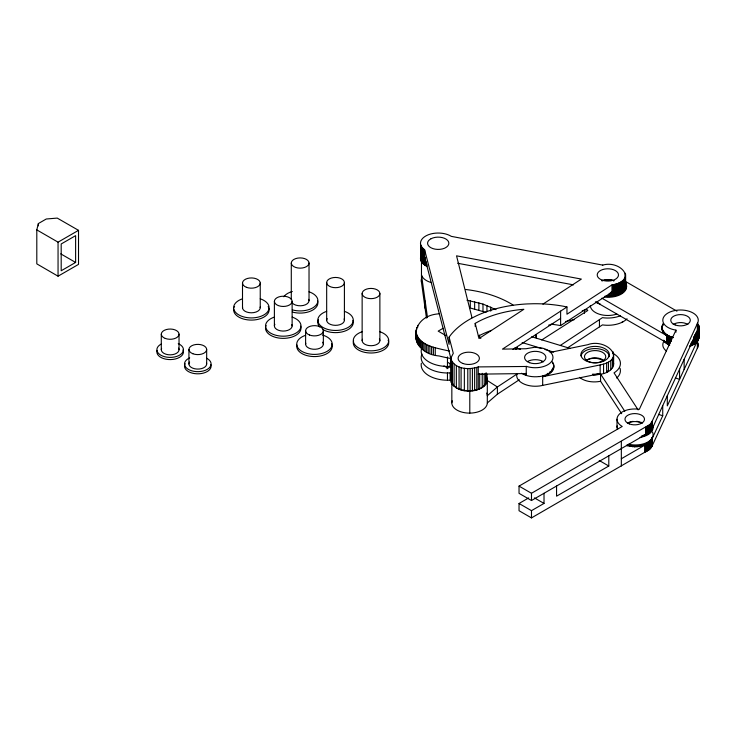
<?xml version="1.0" encoding="UTF-8"?>
<svg xmlns="http://www.w3.org/2000/svg" width="736" height="736" viewBox="0 0 736 736"><rect width="100%" height="100%" fill="white"/><g stroke="black" fill="none" stroke-linecap="round" stroke-linejoin="round"><path stroke-width="1.1" d="M421.342 363.216A26.606 15.364 0 0 0 446.669 380.218L447.46 380.218L447.46 372.977L451.941 372.775M421.342 349.453A26.606 15.364 0 0 0 446.669 366.454L447.46 366.464L447.46 356.942M447.46 380.218L450.147 380.172L450.147 372.922M451.84 402.776L451.84 382.573M469.789 413.108L469.789 390.66M452.208 400.78A17.738 10.24 0 0 0 469.402 413.117L470.562 413.098A17.738 10.24 0 0 0 487.306 402.969L487.306 380.521M602.618 265.153C620.476 259.753 638.278 280.655 611.975 284.896L566.959 314.217L566.959 306.976L563.279 306.222A93.122 53.765 0 0 0 533.25 303.738L527.169 303.931A93.122 53.765 0 0 0 476.992 315.551L472.365 317.832A93.122 53.765 0 0 0 450.864 334.751L449.098 337.134L453.284 353.308L451.03 357.779L451.186 382.232C458.013 396.787 492.356 393.456 486.478 373.051M451.03 357.779L451.186 382.232M550.169 352.388L587.751 344.706C605.434 337.852 628.443 359.159 600.153 364.936L542.68 376.685L543.748 376.344A18.547 10.709 0 0 0 553.178 363.897M592.922 373.906L592.922 374.633C600.861 375.139 613.152 372.876 613.668 363.152M450.625 358.469A127.678 73.72 0 0 1 439.024 355.948C408.149 353.556 407.873 315.808 439.006 313.821M416.042 338.394L416.107 337.226M652.482 427.174L652.446 427.846L652.482 426.448M669.236 336.968C663.909 335.285 659.53 328.67 663.366 323.592L662.106 327.032L662.106 326.306M689.89 345.708C694.664 344.31 700.663 339.995 698.841 334.3M606.216 295.992C613.382 296.258 623.972 294.418 625.591 286.074L625.582 274.537M641.544 435.914L641.544 436.641C646.236 435.482 652.252 432.685 652.446 427.119M36.8 229.89L38.364 223.56L46.248 219.006L57.233 218.095L78.522 230.34L78.522 264.38L58.052 276.193L36.8 263.865L36.8 229.89L58.052 242.162L78.522 230.34M451.03 380.227L451.554 378.24M621.331 458.767L645.555 444.719L639.345 446.485L634.754 446.835L626.916 445.786L626.916 445.059C635.416 447.166 648.499 446.623 652.335 437.202L652.335 445.17M652.335 437.929L652.142 438.582L662.731 415.766L662.731 405.628L697.342 330.758L696.458 332.718M675.961 330.133L639.326 409.317A17.738 10.24 0 0 0 619.381 414.101A17.738 10.24 0 0 0 622.214 426.466L519.036 486.1L519.036 493.341L531.484 500.526L531.484 493.286L650.109 424.332L651.884 421.857L697.682 322.874A17.738 10.24 0 0 0 685.115 310.344A17.738 10.24 0 0 0 663.403 317.593A17.738 10.24 0 0 0 675.961 330.133L675.97 332.203M528.678 497.913L519.036 503.488L519.036 510.729L531.484 517.905L649.502 449.521L651.884 446.485L697.682 347.493A17.738 10.24 0 0 0 698.124 343.51M695.354 342.948L695.354 334.254C698.528 332.166 700.46 327.686 698.216 324.254M662.731 405.628L652.335 428.508M696.937 331.384L696.937 332.111L697.682 330.841A17.738 10.24 0 0 0 698.243 328.863M689.42 346.481L695.299 342.571L697.682 339.535L697.682 347.493M690.405 346.122L694.618 343.841L697.342 340.897L667.304 405.867L667.304 395.729M487.306 402.969L497.389 394.202L519.322 379.721M517.417 373.741L497.389 386.961L487.306 395.729A17.738 10.24 0 0 0 486.744 393.079M560.344 345.414L602.444 317.658A21.997 12.696 0 0 0 620.319 315.808M567.971 347.613L602.444 324.898A21.997 12.696 0 0 0 627.054 318.789M566.959 306.976L502.458 349.122L526.047 348.735L534.86 347.254L542.745 348.211A17.738 10.24 0 0 1 551.062 362.121A17.738 10.24 0 0 1 526.7 366.464L478.253 366.914C469.31 369.996 455.685 369.426 451.186 359.784M512.946 349.508L560.611 318.348M542.929 304.124L581.366 279.082L456.55 255.834L472.015 317.796M550.997 324.19A84.254 48.64 0 0 1 560.611 325.588L611.975 292.137L610.843 292.266L610.843 295.89M541.742 339.958L587.77 310.5L587.126 309.589L582.222 310.675M75.615 262.439L61.189 270.765L61.189 243.975L75.615 235.649L75.615 262.439L60.757 253.865M443.127 328.265L438.178 331.126L446.099 335.699M451.619 365.921L447.792 368.129L443.964 365.921M531.484 500.526L645.555 434.58L642.602 435.638M519.036 503.488L531.484 510.664L544.024 503.424L544.014 493.286M608.792 455.878L608.792 466.017L556.563 496.174L556.563 486.036M621.478 322.561L623.098 321.623M475.217 323.38L478.354 321.614A84.254 48.64 0 0 1 522.459 309.414L523.848 309.313L478.998 338.532L475.217 323.38L475.217 326.49M606.63 371.717L608.442 370.778M539.203 376.602A17.581 10.148 0 0 0 542.68 375.958L543.748 375.618A18.547 10.709 0 0 0 552.368 361.854M600.061 374.118L600.567 374.008L624.79 411.231M621.681 413.696L600.567 381.248L600.061 381.358A17.738 10.24 0 0 1 579.6 377.375M548.706 325.119L553.178 324.162M565.46 321.522L574.402 319.599M517.012 373.538A18.621 10.755 0 0 0 539.203 386.014A17.581 10.148 0 0 0 542.68 385.379L600.153 373.621L596.556 373.952L596.556 374.67M447.46 366.464L451.941 366.261M450.147 380.172L451.941 380.015M447.46 372.977L446.669 372.977A26.606 15.364 0 0 1 421.94 353.998M465.584 289.478C482.19 291.456 498.732 296.13 513.038 304.971M466.964 300.196L482.991 304.06L496.027 309.663M457.672 263.276L573.5 284.86M602.793 265.126L451.297 236.357A17.738 10.24 0 0 0 429.024 234.517L428.048 234.885A17.738 10.24 0 0 0 420.698 244.83L420.716 260.102M485.953 312.358L470.295 308.016L470.295 300.766M416.042 331.154C416.935 342.35 429.723 346.638 439.024 348.708A127.678 73.72 0 0 0 449.641 351.044M673.449 337.64C668.509 336.444 662.29 333.5 661.949 327.713M531.696 336.766L570.188 348.441M522.118 342.544L541.687 348.468M544.944 349.462L553.638 352.093M514.988 347.622L520.481 349.287M675.335 377.936L679.567 379.344L679.567 369.205M658.49 414.359L662.731 415.766M525.706 373.364L526.249 373.548L478.253 374.155L479.706 373.621L479.706 388.829M525.706 374.817L526.249 375.001L526.249 366.307M669.236 344.209L595.93 301.981M663.366 340.51A18.621 10.755 0 0 0 666.577 343.491L669.236 344.926L669.236 336.242M420.596 257.361A17.738 10.24 0 0 0 420.698 260.038L422.492 263.203L426.825 266.322L426.825 264.049M625.195 281.29L676.936 311.162M601.901 298.181L666.577 335.524M599.196 460.478L608.792 466.017M519.036 486.1L531.484 493.286M534.446 497.904L544.024 503.424M447.46 362.121L451.288 364.578M420.698 244.83L421.986 247.397L424.635 249.844L449.098 344.374L449.098 337.134M638.14 409.906L614.026 372.858A24.095 13.91 0 0 0 612.849 353.289M426.448 318.044L421.452 282.136A17.738 10.24 0 0 1 421.351 279.459M451.646 361.496L424.635 257.085L425.15 257.434L425.15 265.392M625.342 284.068L625.591 286.074M421.47 260.829L421.48 274.96L427.515 317.685M536.369 338.1L536.01 334.751L536.01 336.821M486.478 380.659L486.432 379.988L497.389 386.961L497.389 394.202M699.163 327.005L699.163 337.106M699.044 326.306L699.044 337.806M698.841 325.616L698.841 338.496M698.565 330.492L698.565 339.186M698.216 331.163L698.216 339.857M697.783 331.826L697.783 340.51M697.682 322.874L697.682 330.841M697.342 323.518L697.342 331.485M697.342 340.17L697.342 348.137M697.277 332.47L697.277 341.154M696.937 340.805L696.937 341.522M696.707 333.086L696.707 341.771M696.458 341.412L696.458 342.139M696.063 333.684L696.063 342.369M695.906 332.589L695.906 333.316M695.906 342.001L695.906 342.728M695.299 342.571L695.299 343.298M694.582 334.797L694.618 343.841M693.892 343.638L693.892 344.356M693.744 336.398L693.744 344.006M693.091 344.126L693.091 344.853M692.852 340.142L692.852 344.485M692.245 344.586L692.245 345.304M691.914 341.67L691.914 344.926M691.352 345.009L691.352 345.736M690.92 343.169L690.92 345.34M684.14 359.306L684.14 369.444M671.269 337.024L671.269 341.366M670.229 336.646L670.229 343.169M668.297 335.8L668.325 344.466M667.423 343.988L667.405 335.312M666.577 334.797L666.577 343.491M665.795 334.254L665.795 334.981M665.086 333.684L665.086 334.411M664.442 333.086L664.442 333.813M663.872 332.47L663.872 333.187M663.366 331.826L663.366 332.552M662.934 324.254L662.934 324.981M662.934 331.163L662.934 331.89M662.584 324.926L662.584 325.652M662.584 330.492L662.584 331.218M662.308 325.616L662.308 326.333M662.308 329.811L662.308 330.528M662.106 329.112L662.106 329.838M661.986 327.005L661.986 329.139M652.142 421.204L652.142 429.171M652.142 437.865L652.142 445.832M651.884 421.857L651.884 429.824M651.884 438.518L651.884 446.485M651.544 422.501L651.544 430.468M651.544 439.153L651.544 447.12M651.139 423.126L651.139 431.094M651.139 439.788L651.139 447.746M650.661 423.734L650.661 431.71M650.661 440.395L650.661 448.362M650.109 424.332L650.109 432.299M650.109 440.984L650.109 448.951M649.502 424.902L649.502 432.869M649.502 441.554L649.502 449.521M648.821 425.445L648.821 433.412M648.821 442.097L648.821 450.064M648.085 425.96L648.085 433.927M648.085 442.621L648.094 450.588M647.294 426.448L647.294 434.415M647.294 443.109L647.294 451.076M646.567 426.806L646.567 434.774M646.567 443.468L646.567 451.435M646.447 426.908L646.447 434.875M646.447 443.569L646.447 451.536M646.116 427.064L646.116 435.031M646.116 443.725L646.116 451.692M645.555 427.331L645.555 435.307M645.555 443.992L645.555 451.959M644.607 434.967L644.607 435.694M644.607 444.388L644.607 452.346M643.623 435.326L643.623 436.052M642.602 445.05L642.602 445.777M639.345 445.758L639.345 446.485M637.072 446.025L637.072 446.752M634.754 446.117L634.754 446.835M632.445 446.025L632.445 446.752M630.163 445.768L630.163 446.494M625.499 273.875L625.517 286.746M625.342 273.212L625.37 287.408M625.149 277.205L625.149 288.061M624.855 277.849L624.855 288.714M624.487 278.484L624.487 289.349M624.054 279.11L624.054 289.966M623.548 279.708L623.548 290.573M622.969 280.296L622.969 291.152M622.334 280.848L622.334 291.714M621.626 281.382L621.626 292.247M621.331 441.388L621.331 466.008M620.871 281.888L620.871 292.753M620.052 282.366L620.052 293.232M619.188 282.808L619.188 293.673M618.268 283.222L618.268 294.087M617.302 283.599L617.302 294.464M617.007 419.226L617.007 427.193M616.308 283.94L616.308 294.796M615.268 284.234L615.268 295.099M614.192 284.501L614.192 295.357M613.668 353.74L613.594 365.268M613.097 284.712L613.097 295.578M613.024 351.67L613.024 353.758M612.812 357.908L612.812 367.319M612.398 358.57L612.398 367.982M611.975 284.896L611.975 295.752M610.724 360.447L610.724 369.858M609.693 293.259L609.693 295.982M608.534 294.216L608.534 296.028M608.442 362.094L608.442 371.505M607.513 371.229L607.513 371.956M606.63 363.032L606.63 372.444M603.557 364.164L603.557 373.584M600.567 374.008L600.567 381.248M600.153 364.936L600.153 374.348M599.444 319.599L599.444 326.839M598.957 373.75L598.957 374.468M597.761 373.87L597.761 374.596M595.341 373.98L595.341 374.707M594.127 373.971L594.127 374.688M584.458 310.196L584.458 313.297M560.611 311.107L560.611 325.588M542.68 375.958L542.68 385.379M531.484 510.664L531.484 517.905M490.719 307.022L490.719 311.162M486.938 305.468L486.938 311.678M486.358 373.308L486.358 381.993M485.604 373.088L485.604 383.953M484.205 373.842L484.205 385.793M482.991 304.06L482.991 311.3M482.218 373.318L482.218 387.44M478.888 302.8L478.888 310.049M478.253 366.914L478.253 389.362M476.772 367.457L476.772 389.905M474.646 301.705L474.646 308.945M474.637 367.982L474.637 390.43M472.411 368.35L472.411 390.798M470.111 368.534L470.111 390.982M467.792 368.552L467.792 391M464.352 368.248L464.352 390.696M461.086 367.568L461.086 390.016M459.062 366.905L459.062 389.353M456.348 365.654L456.348 388.102M454.112 364.118L454.112 386.566M452.438 362.36L452.438 384.808M451.968 361.643L451.968 384.091M450.147 363.152L450.147 366.408M447.083 366.5L447.083 368.754M435.252 347.696L435.252 354.936M433.394 347.208L433.394 354.448M431.609 346.656L431.609 353.896M429.879 346.04L429.879 353.28M428.223 345.359L428.223 352.599M426.65 344.614L426.65 351.863M425.96 261.326L425.96 265.871M425.169 343.813L425.169 351.063M424.902 300.822L424.902 308.062M424.635 249.844L424.635 265.052M424.387 249.679L424.387 264.886M423.78 342.967L423.78 350.207M423.697 249.145L423.697 264.353M423.062 248.584L423.062 263.792M422.492 247.995L422.492 263.203M422.482 342.056L422.482 349.296M421.986 247.397L421.986 262.605M421.553 246.772L421.553 261.979M421.48 282.201L421.48 274.96L421.664 275.549A17.738 10.24 0 0 0 431.489 282.615M421.194 246.137L421.194 261.344M421.305 341.108L421.305 348.349M420.909 245.484L420.909 260.691M420.228 340.106L420.228 347.355M419.262 339.075L419.262 346.316M418.425 338.008L418.425 345.248M417.68 325.395L417.68 327.456M417.708 336.913L417.708 344.154M417.11 335.791L417.11 343.031M416.631 327.658L416.631 329.728M416.65 334.65L416.65 341.89M416.318 333.491L416.318 340.731M416.107 329.976L416.116 339.563M379.877 293.535A8.869 5.124 0 0 1 366.574 297.97A8.869 5.124 0 0 1 366.574 289.101A8.869 5.124 0 0 1 379.877 293.535L379.877 340.602M362.14 293.535L362.14 340.602M344.411 282.569A8.869 5.124 0 0 1 331.108 287.003A8.869 5.124 0 0 1 331.108 278.134A8.869 5.124 0 0 1 344.411 282.569L344.411 320.215M326.674 282.569L326.674 320.215M323.352 330.768L323.352 344.163M309.028 263.028A8.869 5.124 0 0 1 295.725 267.462A8.869 5.124 0 0 1 295.725 258.594A8.869 5.124 0 0 1 309.028 263.028L309.028 300.684M305.615 330.768L305.615 344.163M292.128 301.337A8.869 5.124 0 0 1 278.824 305.771A8.869 5.124 0 0 1 278.824 296.902A8.869 5.124 0 0 1 292.128 301.337L292.128 325.956M291.29 263.028L291.29 299.543M274.39 301.337L274.39 325.956M260.24 283.056L260.24 307.676M242.503 283.056L242.503 307.676M206.669 349.49L206.669 363.97M188.931 349.49L188.931 363.97M179.032 334.162L179.032 349.729M161.294 334.162L161.294 349.729M58.052 242.162L58.052 276.193M38.364 223.56L38.364 225.823M388.139 340.124A17.738 10.24 0 0 1 371.588 353.004A17.738 10.24 0 0 1 353.611 340.777M352.94 320.39A17.738 10.24 0 0 1 343.905 331.421A17.738 10.24 0 0 1 323.003 329.636M319.636 326.922A17.738 10.24 0 0 1 318.412 319.737M268.962 308.513A17.738 10.24 0 0 1 251.951 320.086A17.738 10.24 0 0 1 233.671 309.175M234.241 307.197A17.738 10.24 0 0 1 234.582 306.553M268.171 306.553A17.738 10.24 0 0 1 268.502 307.197M331.614 343.684A17.738 10.24 0 0 1 315.643 356.555A17.738 10.24 0 0 1 296.893 345M300.656 326.131A17.738 10.24 0 0 1 282.679 338.358A17.738 10.24 0 0 1 266.119 325.478M292.128 317.087A17.738 10.24 0 0 1 296.847 332.534A17.738 10.24 0 0 1 269.67 332.534A17.738 10.24 0 0 1 274.39 317.087M309.028 291.815A17.738 10.24 0 0 1 315.799 305.504A17.738 10.24 0 0 1 292.312 309.865M283.774 296.764A17.738 10.24 0 0 1 292.312 291.493M260.24 298.807A17.738 10.24 0 0 1 264.96 314.263A17.738 10.24 0 0 1 237.783 314.263A17.738 10.24 0 0 1 242.503 298.807M260.167 307.004A8.869 5.124 0 0 1 251.372 312.8A8.869 5.124 0 0 1 242.576 307.004M291.824 324.631A8.869 5.124 0 0 1 282.964 331.071A8.869 5.124 0 0 1 274.859 324.309M379.408 338.956A8.869 5.124 0 0 1 371.294 345.718A8.869 5.124 0 0 1 362.443 339.278M317.556 300.858A17.738 10.24 0 0 1 310.951 310.978A17.738 10.24 0 0 1 292.312 312.036M308.724 299.359A8.869 5.124 0 0 1 303.278 305.468A8.869 5.124 0 0 1 292.201 302.947M344.108 318.89A8.869 5.124 0 0 1 335.248 325.34A8.869 5.124 0 0 1 327.143 318.568M344.411 311.346A17.738 10.24 0 0 1 349.131 326.802A17.738 10.24 0 0 1 321.954 326.802A17.738 10.24 0 0 1 326.674 311.346M322.322 334.981A17.738 10.24 0 0 1 328.55 350.4A17.738 10.24 0 0 1 301.144 350.916A17.738 10.24 0 0 1 305.615 335.294M322.672 342.203A8.869 5.124 0 0 1 315.348 349.26A8.869 5.124 0 0 1 305.78 343.169M379.877 331.734A17.738 10.24 0 0 1 384.597 347.18A17.738 10.24 0 0 1 357.42 347.18A17.738 10.24 0 0 1 362.14 331.734M178.563 348.082A8.869 5.124 0 0 1 170.458 354.844A8.869 5.124 0 0 1 161.598 348.404M183.016 349.913A13.303 7.682 0 0 1 170.596 359.582A13.303 7.682 0 0 1 157.118 350.4M178.259 343.638A13.303 7.682 0 0 1 180.164 354.798A13.303 7.682 0 0 1 160.761 355.157A13.303 7.682 0 0 1 161.396 343.96M206.577 358.202A13.303 7.682 0 0 1 207.212 369.408A13.303 7.682 0 0 1 187.8 369.04A13.303 7.682 0 0 1 189.704 357.88M210.846 364.651A13.303 7.682 0 0 1 196.935 373.805A13.303 7.682 0 0 1 185.205 363.676M206.503 362.977A8.869 5.124 0 0 1 196.935 369.067A8.869 5.124 0 0 1 189.612 362.011M552.708 367.963A17.738 10.24 0 0 1 552.469 368.616M552.156 369.26A17.738 10.24 0 0 1 551.31 370.512M550.197 371.689A17.738 10.24 0 0 1 549.544 372.241M548.044 373.262A17.738 10.24 0 0 1 547.216 373.732M478.354 336.094A84.254 48.64 0 0 1 491.565 330.372M541.944 361.404A10.644 6.146 0 0 1 542.469 361.67M601.689 280.784A10.644 6.146 0 0 1 614.082 280.812A10.644 6.146 0 0 0 602.296 280.802M616.842 314.06A17.563 10.138 0 0 1 599.279 314.189A17.563 10.138 0 0 1 590.3 305.477M517.362 347.456A70.95 40.958 0 0 1 516.7 349.204M425.905 265.043A17.738 10.24 0 0 1 425.15 264.537M423.816 263.433A17.738 10.24 0 0 1 423.246 262.853M486.027 376.593A17.738 10.24 0 0 1 470.562 390.65L469.402 390.669A17.738 10.24 0 0 1 465.943 390.448M463.717 390.089A17.738 10.24 0 0 1 462.631 389.85M460.561 389.243A17.738 10.24 0 0 1 459.577 388.884M458.638 388.488A17.738 10.24 0 0 1 457.755 388.065M456.127 387.108A17.738 10.24 0 0 1 455.4 386.584M453.118 384.256A17.738 10.24 0 0 1 452.723 383.631M452.401 382.987A17.738 10.24 0 0 1 452.143 382.334M516.212 347.585A70.95 40.958 0 0 1 515.448 349.315M652.482 432.041A17.738 10.24 0 0 1 647.119 442.4A17.738 10.24 0 0 1 628.654 444.213M652.749 425.454A17.738 10.24 0 0 1 640.035 437.368M617.798 428.876A17.738 10.24 0 0 1 617.679 428.205M598.957 374.311A17.738 10.24 0 0 1 593.207 374.652M480.866 338.33A11.086 6.403 0 0 1 479.403 335.128M620.062 368.267A24.095 13.91 0 0 1 616.713 378.074M628.13 422.768A10.672 6.164 0 0 1 629.841 422.068M630.458 421.884A10.672 6.164 0 0 1 633.107 421.378M636.585 421.332A10.672 6.164 0 0 1 639.262 421.765M640.513 422.124A10.672 6.164 0 0 1 641.663 422.584M586.187 360.474A10.644 6.146 0 0 1 603.06 360.907M581.008 355.792A14.196 8.197 0 0 1 595.847 348.579A14.196 8.197 0 0 1 609.288 356.647M539.184 376.556A18.547 10.709 0 0 1 521.548 373.244M586.362 360.493A10.644 6.146 0 0 1 604.063 360.686M552.368 362.581A18.547 10.709 0 0 1 552.81 363.234M527.39 361.615A11.086 6.403 0 0 1 543.564 361.799M625.195 282.587A18.382 10.617 0 0 1 622.417 293.388A18.382 10.617 0 0 1 604.624 297.068M625.195 281.87A18.382 10.617 0 0 1 622.417 292.661A18.382 10.617 0 0 1 604.624 296.341M666.577 342.764A18.621 10.755 0 0 1 663.872 340.428M598.129 302.606A18.142 10.479 0 0 1 597.163 302.211M600.18 304.014A18.142 10.479 0 0 1 595.378 302.027M617.348 429.189A17.738 10.24 0 0 1 617.154 425.859M669.76 345.018A17.738 10.24 0 0 1 664.645 341.43M664.157 340.814A17.738 10.24 0 0 1 663.752 340.188M666.476 351.1A17.738 10.24 0 0 1 663.403 342.212M673.201 324.493A9.752 5.63 0 0 1 687.875 324.484M672.713 337.392A17.738 10.24 0 0 1 663.752 331.504M663.412 330.86A17.738 10.24 0 0 1 663.145 330.206M627.403 423.476A9.752 5.63 0 0 1 642.077 423.467M431.029 238.74L430.532 239.025A10.644 6.146 0 0 0 427.625 243.809L427.708 244.205A10.644 6.146 0 0 0 444.332 248.308L444.884 248.06A10.644 6.146 0 0 0 446.301 239.274A10.644 6.146 0 0 0 431.029 238.74M246.45 287.316A8.869 5.124 0 0 0 260.222 283.388A8.869 5.124 0 0 0 247.452 278.466A8.869 5.124 0 0 0 246.45 287.316M309.552 335.027A8.869 5.124 0 0 0 323.334 331.099A8.869 5.124 0 0 0 310.555 326.177A8.869 5.124 0 0 0 309.552 335.027M165.241 338.422A8.869 5.124 0 0 0 179.014 334.494A8.869 5.124 0 0 0 166.244 329.572A8.869 5.124 0 0 0 165.241 338.422M192.878 353.749A8.869 5.124 0 0 0 206.65 349.83A8.869 5.124 0 0 0 193.881 344.899A8.869 5.124 0 0 0 192.878 353.749M602.204 280.14A10.644 6.146 0 0 0 618.488 275.154A10.644 6.146 0 0 0 602.867 269.505A10.644 6.146 0 0 0 602.204 280.14M529.672 362.728A10.644 6.146 0 0 0 545.882 357.659A10.644 6.146 0 0 0 530.168 352.084A10.644 6.146 0 0 0 529.672 362.728M463.027 363.51A10.644 6.146 0 0 0 479.375 358.598A10.644 6.146 0 0 0 463.827 352.875A10.644 6.146 0 0 0 463.027 363.51M587.374 361.459A14.196 8.197 0 0 0 609.27 355.019A14.196 8.197 0 0 0 588.653 347.282A14.196 8.197 0 0 0 587.374 361.459M589.6 361.974A10.644 6.146 0 0 0 605.737 356.831A10.644 6.146 0 0 0 589.959 351.339A10.644 6.146 0 0 0 589.6 361.974M629.326 423.908A9.752 5.63 0 0 0 644.478 419.584A9.752 5.63 0 0 0 630.421 414.166A9.752 5.63 0 0 0 629.326 423.908M675.133 324.926A9.752 5.63 0 0 0 690.276 320.602A9.752 5.63 0 0 0 676.218 315.183A9.752 5.63 0 0 0 675.133 324.926"/></g></svg>
